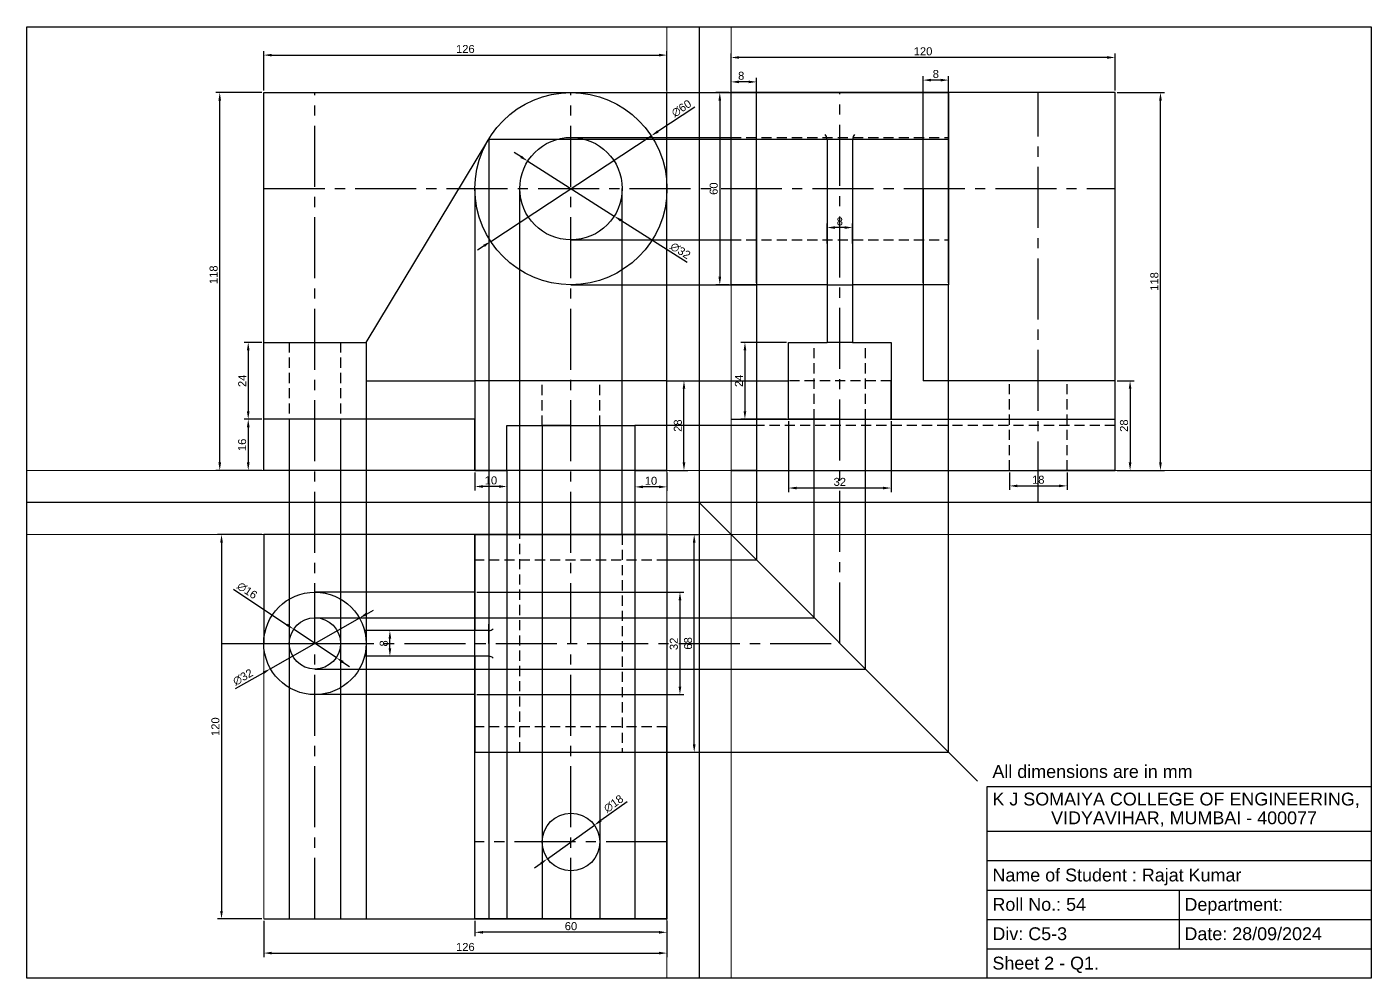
# Model space of a CAD drawing. Header units: millimetres. Extents: x 2670 to 3689, y 1868 to 2167.
# Drawn here: x 2670.2 to 3090.2, y 1870.2 to 2167.2 of the extents above; entities that cross this region are included whole.
import ezdxf

# ---------------------------------------------------------------- set-up
doc = ezdxf.new("R2010")
doc.units = ezdxf.units.MM
doc.linetypes.add('CENTER2', pattern=[28.575, 19.05, -3.175, 3.175, -3.175])
doc.linetypes.add('HIDDEN2', pattern=[4.7625, 3.175, -1.5875])
doc.styles.get("Standard").update_dxf_attribs({"font": 'arial.ttf'})
doc.dimstyles.new('ISO-25', dxfattribs={"dimtxt": 2.5, "dimasz": 2.5, "dimexe": 1.25, "dimexo": 0.625, "dimtad": 1, "dimtxsty": 'Standard', "dimcen": 2.5, "dimadec": 0, "dimazin": 0, "dimtfac": 1, "dimtmove": 0, "dimatfit": 3, "dimfxl": 1, "dimarcsym": 0})

# ---------------------------------------------------------------- blocks, each defined once
blk = doc.blocks.new('*D2')
at = {"color": 0, "lineweight": -2, "transparency": 16777216}
for p, q in [((2744.18, 2147.31), (2744.18, 2159.63)), ((2870.18, 2147.31), (2870.18, 2159.63)), ((2746.68, 2158.38), (2867.68, 2158.38))]:
    blk.add_line(p, q, dxfattribs=at)
at = {"color": 0, "transparency": 16777216}
for points in [[(2746.68, 2158.79), (2746.68, 2157.96), (2744.18, 2158.38)], [(2867.68, 2158.79), (2867.68, 2157.96), (2870.18, 2158.38)]]:
    blk.add_solid(points, dxfattribs=at)
at = {"layer": 'Defpoints', "color": 0, "transparency": 16777216}
for p in [(2870.18, 2158.38), (2744.18, 2146.69), (2870.18, 2146.69)]:
    blk.add_point(p, dxfattribs=at)
at = {"color": 0, "transparency": 16777216, "insert": (2807.18, 2160.28), "char_height": 2.5, "attachment_point": 5}
blk.add_mtext('126', dxfattribs=at)
blk = doc.blocks.new('*D3')
at = {"color": 0, "lineweight": -2, "transparency": 16777216}
for p, q in [((2743.56, 2146.69), (2729.19, 2146.69)), ((2730.44, 2031.19), (2730.44, 2144.19)), ((2743.56, 2028.69), (2729.19, 2028.69))]:
    blk.add_line(p, q, dxfattribs=at)
at = {"color": 0, "transparency": 16777216}
for points in [[(2730.02, 2144.19), (2730.85, 2144.19), (2730.44, 2146.69)], [(2730.02, 2031.19), (2730.85, 2031.19), (2730.44, 2028.69)]]:
    blk.add_solid(points, dxfattribs=at)
at = {"layer": 'Defpoints', "color": 0, "transparency": 16777216}
for p in [(2730.44, 2146.69), (2744.18, 2146.69), (2744.18, 2028.69)]:
    blk.add_point(p, dxfattribs=at)
at = {"color": 0, "transparency": 16777216, "insert": (2728.53, 2089.79), "char_height": 2.5, "attachment_point": 5, "rotation": 90}
blk.add_mtext('118', dxfattribs=at)
blk = doc.blocks.new('*D5')
at = {"color": 0, "lineweight": -2, "transparency": 16777216}
for p, q in [((2743.56, 2008.69), (2729.74, 2008.69)), ((2730.99, 2006.19), (2730.99, 1891.19)), ((2743.56, 1888.69), (2729.74, 1888.69))]:
    blk.add_line(p, q, dxfattribs=at)
at = {"color": 0, "transparency": 16777216}
for points in [[(2730.57, 2006.19), (2731.41, 2006.19), (2730.99, 2008.69)], [(2730.57, 1891.19), (2731.41, 1891.19), (2730.99, 1888.69)]]:
    blk.add_solid(points, dxfattribs=at)
at = {"layer": 'Defpoints', "color": 0, "transparency": 16777216}
for p in [(2744.18, 2008.69), (2730.99, 1888.69), (2744.18, 1888.69)]:
    blk.add_point(p, dxfattribs=at)
at = {"color": 0, "transparency": 16777216, "insert": (2729.09, 1948.69), "char_height": 2.5, "attachment_point": 5, "rotation": 90}
blk.add_mtext('120', dxfattribs=at)
blk = doc.blocks.new('*D6')
at = {"color": 0, "lineweight": -2, "transparency": 16777216}
for p, q in [((2744.18, 1888.06), (2744.18, 1876.75)), ((2870.18, 1888.06), (2870.18, 1876.75)), ((2746.68, 1878), (2867.68, 1878))]:
    blk.add_line(p, q, dxfattribs=at)
at = {"color": 0, "transparency": 16777216}
for points in [[(2746.68, 1878.41), (2746.68, 1877.58), (2744.18, 1878)], [(2867.68, 1878.41), (2867.68, 1877.58), (2870.18, 1878)]]:
    blk.add_solid(points, dxfattribs=at)
at = {"layer": 'Defpoints', "color": 0, "transparency": 16777216}
for p in [(2744.18, 1888.69), (2870.18, 1888.69), (2870.18, 1878)]:
    blk.add_point(p, dxfattribs=at)
at = {"color": 0, "transparency": 16777216, "insert": (2807.18, 1879.9), "char_height": 2.5, "attachment_point": 5}
blk.add_mtext('126', dxfattribs=at)
blk = doc.blocks.new('*D7')
at = {"color": 0, "lineweight": -2, "transparency": 16777216}
for p, q in [((2890.18, 2147.31), (2890.18, 2158.89)), ((3010.18, 2147.31), (3010.18, 2158.89)), ((3007.68, 2157.64), (2892.68, 2157.64))]:
    blk.add_line(p, q, dxfattribs=at)
at = {"color": 0, "transparency": 16777216}
for points in [[(2892.68, 2158.06), (2892.68, 2157.23), (2890.18, 2157.64)], [(3007.68, 2158.06), (3007.68, 2157.23), (3010.18, 2157.64)]]:
    blk.add_solid(points, dxfattribs=at)
at = {"layer": 'Defpoints', "color": 0, "transparency": 16777216}
for p in [(2890.18, 2157.64), (2890.18, 2146.69), (3010.18, 2146.69)]:
    blk.add_point(p, dxfattribs=at)
at = {"color": 0, "transparency": 16777216, "insert": (2950.18, 2159.55), "char_height": 2.5, "attachment_point": 5}
blk.add_mtext('120', dxfattribs=at)
blk = doc.blocks.new('*D8')
at = {"color": 0, "lineweight": -2, "transparency": 16777216}
for p, q in [((3010.81, 2146.69), (3025.62, 2146.69)), ((3024.37, 2031.19), (3024.37, 2144.19)), ((3010.81, 2028.69), (3025.62, 2028.69))]:
    blk.add_line(p, q, dxfattribs=at)
at = {"color": 0, "transparency": 16777216}
for points in [[(3023.95, 2144.19), (3024.79, 2144.19), (3024.37, 2146.69)], [(3023.95, 2031.19), (3024.79, 2031.19), (3024.37, 2028.69)]]:
    blk.add_solid(points, dxfattribs=at)
at = {"layer": 'Defpoints', "color": 0, "transparency": 16777216}
for p in [(3010.18, 2146.69), (3024.37, 2146.69), (3010.18, 2028.69)]:
    blk.add_point(p, dxfattribs=at)
at = {"color": 0, "transparency": 16777216, "insert": (3022.47, 2087.69), "char_height": 2.5, "width": 9.2247, "attachment_point": 5, "rotation": 90}
blk.add_mtext('118', dxfattribs=at)
blk = doc.blocks.new('*D9')
at = {"color": 0, "lineweight": -2, "transparency": 16777216}
for p, q in [((2743.56, 2044.69), (2738.09, 2044.69)), ((2739.34, 2042.19), (2739.34, 2031.19)), ((2743.56, 2028.69), (2738.09, 2028.69))]:
    blk.add_line(p, q, dxfattribs=at)
at = {"color": 0, "transparency": 16777216}
for points in [[(2738.92, 2042.19), (2739.76, 2042.19), (2739.34, 2044.69)], [(2738.92, 2031.19), (2739.76, 2031.19), (2739.34, 2028.69)]]:
    blk.add_solid(points, dxfattribs=at)
at = {"layer": 'Defpoints', "color": 0, "transparency": 16777216}
for p in [(2744.18, 2044.69), (2739.34, 2028.69), (2744.18, 2028.69)]:
    blk.add_point(p, dxfattribs=at)
at = {"color": 0, "transparency": 16777216, "insert": (2737.44, 2036.69), "char_height": 2.5, "attachment_point": 5, "rotation": 90}
blk.add_mtext('16', dxfattribs=at)
blk = doc.blocks.new('*D10')
at = {"color": 0, "lineweight": -2, "transparency": 16777216}
for p, q in [((2743.56, 2068.69), (2738.09, 2068.69)), ((2739.34, 2066.19), (2739.34, 2047.19)), ((2743.56, 2044.69), (2738.09, 2044.69))]:
    blk.add_line(p, q, dxfattribs=at)
at = {"color": 0, "transparency": 16777216}
for points in [[(2738.92, 2066.19), (2739.76, 2066.19), (2739.34, 2068.69)], [(2738.92, 2047.19), (2739.76, 2047.19), (2739.34, 2044.69)]]:
    blk.add_solid(points, dxfattribs=at)
at = {"layer": 'Defpoints', "color": 0, "transparency": 16777216}
for p in [(2744.18, 2068.69), (2739.34, 2044.69), (2744.18, 2044.69)]:
    blk.add_point(p, dxfattribs=at)
at = {"color": 0, "transparency": 16777216, "insert": (2737.46, 2056.69), "char_height": 2.5, "attachment_point": 5, "rotation": 90}
blk.add_mtext('24', dxfattribs=at)
blk = doc.blocks.new('*D11')
at = {"color": 0, "lineweight": -2, "transparency": 16777216}
for p, q in [((2860.18, 2028.06), (2860.18, 2022.31)), ((2870.18, 2028.06), (2870.18, 2022.31)), ((2867.68, 2023.56), (2862.68, 2023.56))]:
    blk.add_line(p, q, dxfattribs=at)
at = {"color": 0, "transparency": 16777216}
for points in [[(2862.68, 2023.98), (2862.68, 2023.14), (2860.18, 2023.56)], [(2867.68, 2023.98), (2867.68, 2023.14), (2870.18, 2023.56)]]:
    blk.add_solid(points, dxfattribs=at)
at = {"layer": 'Defpoints', "color": 0, "transparency": 16777216}
for p in [(2860.18, 2028.69), (2870.18, 2028.69), (2860.18, 2023.56)]:
    blk.add_point(p, dxfattribs=at)
at = {"color": 0, "transparency": 16777216, "insert": (2865.18, 2025.46), "char_height": 2.5, "attachment_point": 5}
blk.add_mtext('10', dxfattribs=at)
blk = doc.blocks.new('*D12')
at = {"color": 0, "lineweight": -2, "transparency": 16777216}
for p, q in [((2810.18, 2028.06), (2810.18, 2022.43)), ((2820.18, 2028.06), (2820.18, 2022.43)), ((2817.68, 2023.68), (2812.68, 2023.68))]:
    blk.add_line(p, q, dxfattribs=at)
at = {"color": 0, "transparency": 16777216}
for points in [[(2812.68, 2024.1), (2812.68, 2023.27), (2810.18, 2023.68)], [(2817.68, 2024.1), (2817.68, 2023.27), (2820.18, 2023.68)]]:
    blk.add_solid(points, dxfattribs=at)
at = {"layer": 'Defpoints', "color": 0, "transparency": 16777216}
for p in [(2810.18, 2028.69), (2820.18, 2028.69), (2810.18, 2023.68)]:
    blk.add_point(p, dxfattribs=at)
at = {"color": 0, "transparency": 16777216, "insert": (2815.18, 2025.58), "char_height": 2.5, "attachment_point": 5}
blk.add_mtext('10', dxfattribs=at)
blk = doc.blocks.new('*D13')
at = {"color": 0, "lineweight": -2, "transparency": 16777216}
for p, q in [((2870.81, 2056.69), (2876.73, 2056.69)), ((2875.48, 2031.19), (2875.48, 2054.19)), ((2870.81, 2028.69), (2876.73, 2028.69))]:
    blk.add_line(p, q, dxfattribs=at)
at = {"color": 0, "transparency": 16777216}
for points in [[(2875.07, 2054.19), (2875.9, 2054.19), (2875.48, 2056.69)], [(2875.07, 2031.19), (2875.9, 2031.19), (2875.48, 2028.69)]]:
    blk.add_solid(points, dxfattribs=at)
at = {"layer": 'Defpoints', "color": 0, "transparency": 16777216}
for p in [(2870.18, 2056.69), (2875.48, 2056.69), (2870.18, 2028.69)]:
    blk.add_point(p, dxfattribs=at)
at = {"color": 0, "transparency": 16777216, "insert": (2873.58, 2042.69), "char_height": 2.5, "attachment_point": 5, "rotation": 90}
blk.add_mtext('28', dxfattribs=at)
blk = doc.blocks.new('*D16')
at = {"color": 0, "lineweight": -2, "transparency": 16777216}
for p, q in [((2824.57, 2126.62), (2822.46, 2127.96)), ((2826.68, 2125.27), (2853.68, 2108.1)), ((2876.48, 2093.61), (2855.79, 2106.76))]:
    blk.add_line(p, q, dxfattribs=at)
at = {"color": 0, "transparency": 16777216}
for points in [[(2824.79, 2126.97), (2824.35, 2126.26), (2826.68, 2125.27)], [(2856.02, 2107.12), (2855.57, 2106.41), (2853.68, 2108.1)]]:
    blk.add_solid(points, dxfattribs=at)
at = {"layer": 'Defpoints', "color": 0, "transparency": 16777216}
for p in [(2826.68, 2125.27), (2853.68, 2108.1)]:
    blk.add_point(p, dxfattribs=at)
at = {"color": 0, "transparency": 16777216, "insert": (2874.36, 2097.3), "char_height": 2.5, "attachment_point": 5, "rotation": 327.5518}
blk.add_mtext('∅32', dxfattribs=at)
blk = doc.blocks.new('*D17')
at = {"color": 0, "lineweight": -2, "transparency": 16777216}
for p, q in [((2878.93, 2142.17), (2867.34, 2134.54)), ((2815.11, 2100.21), (2865.25, 2133.17)), ((2813.02, 2098.84), (2810.93, 2097.46))]:
    blk.add_line(p, q, dxfattribs=at)
at = {"color": 0, "transparency": 16777216}
for points in [[(2867.11, 2134.89), (2867.57, 2134.19), (2865.25, 2133.17)], [(2812.79, 2099.18), (2813.25, 2098.49), (2815.11, 2100.21)]]:
    blk.add_solid(points, dxfattribs=at)
at = {"layer": 'Defpoints', "color": 0, "transparency": 16777216}
for p in [(2865.25, 2133.17), (2815.11, 2100.21)]:
    blk.add_point(p, dxfattribs=at)
at = {"color": 0, "transparency": 16777216, "insert": (2874.7, 2141.74), "char_height": 2.5, "attachment_point": 5, "rotation": 33.32}
blk.add_mtext('∅60', dxfattribs=at)
blk = doc.blocks.new('*D18')
at = {"color": 0, "lineweight": -2, "transparency": 16777216}
for p, q in [((2857.71, 1925.23), (2849.53, 1919.38)), ((2832.86, 1907.45), (2847.5, 1917.93)), ((2830.83, 1906), (2828.8, 1904.54))]:
    blk.add_line(p, q, dxfattribs=at)
at = {"color": 0, "transparency": 16777216}
for points in [[(2849.29, 1919.72), (2849.78, 1919.04), (2847.5, 1917.93)], [(2830.59, 1906.34), (2831.07, 1905.66), (2832.86, 1907.45)]]:
    blk.add_solid(points, dxfattribs=at)
at = {"layer": 'Defpoints', "color": 0, "transparency": 16777216}
for p in [(2847.5, 1917.93), (2832.86, 1907.45)]:
    blk.add_point(p, dxfattribs=at)
at = {"color": 0, "transparency": 16777216, "insert": (2853.49, 1924.64), "char_height": 2.5, "attachment_point": 5, "rotation": 35.5842}
blk.add_mtext('∅18', dxfattribs=at)
blk = doc.blocks.new('*D19')
at = {"color": 0, "lineweight": -2, "transparency": 16777216}
for p, q in [((2734.78, 1991.64), (2751.45, 1980.52)), ((2766.84, 1970.25), (2753.53, 1979.13)), ((2768.91, 1968.86), (2770.99, 1967.47))]:
    blk.add_line(p, q, dxfattribs=at)
at = {"color": 0, "transparency": 16777216}
for points in [[(2751.68, 1980.86), (2751.22, 1980.17), (2753.53, 1979.13)], [(2769.15, 1969.21), (2768.68, 1968.51), (2766.84, 1970.25)]]:
    blk.add_solid(points, dxfattribs=at)
at = {"layer": 'Defpoints', "color": 0, "transparency": 16777216}
for p in [(2753.53, 1979.13), (2766.84, 1970.25)]:
    blk.add_point(p, dxfattribs=at)
at = {"color": 0, "transparency": 16777216, "insert": (2739.01, 1991.19), "char_height": 2.5, "attachment_point": 5, "rotation": 326.2849}
blk.add_mtext('∅16', dxfattribs=at)
blk = doc.blocks.new('*D20')
at = {"color": 0, "lineweight": -2, "transparency": 16777216}
for p, q in [((2774.09, 1982.61), (2746.28, 1966.77)), ((2776.26, 1983.84), (2778.43, 1985.08)), ((2735.39, 1960.58), (2744.1, 1965.54))]:
    blk.add_line(p, q, dxfattribs=at)
at = {"color": 0, "transparency": 16777216}
for points in [[(2776.05, 1984.2), (2776.46, 1983.48), (2774.09, 1982.61)], [(2743.9, 1965.9), (2744.31, 1965.17), (2746.28, 1966.77)]]:
    blk.add_solid(points, dxfattribs=at)
at = {"layer": 'Defpoints', "color": 0, "transparency": 16777216}
for p in [(2774.09, 1982.61), (2746.28, 1966.77)]:
    blk.add_point(p, dxfattribs=at)
at = {"color": 0, "transparency": 16777216, "insert": (2737.69, 1964.15), "char_height": 2.5, "attachment_point": 5, "rotation": 29.6527}
blk.add_mtext('∅32', dxfattribs=at)
blk = doc.blocks.new('*D21')
at = {"color": 0, "lineweight": -2, "transparency": 16777216}
for p, q in [((2810.81, 1990.69), (2875.48, 1990.69)), ((2874.23, 1988.19), (2874.23, 1961.19)), ((2810.81, 1958.69), (2875.48, 1958.69))]:
    blk.add_line(p, q, dxfattribs=at)
at = {"color": 0, "transparency": 16777216}
for points in [[(2873.81, 1988.19), (2874.65, 1988.19), (2874.23, 1990.69)], [(2873.81, 1961.19), (2874.65, 1961.19), (2874.23, 1958.69)]]:
    blk.add_solid(points, dxfattribs=at)
at = {"layer": 'Defpoints', "color": 0, "transparency": 16777216}
for p in [(2810.18, 1990.69), (2810.18, 1958.69), (2874.23, 1958.69)]:
    blk.add_point(p, dxfattribs=at)
at = {"color": 0, "transparency": 16777216, "insert": (2872.33, 1974.55), "char_height": 2.5, "attachment_point": 5, "rotation": 90}
blk.add_mtext('32', dxfattribs=at)
blk = doc.blocks.new('*D22')
at = {"color": 0, "lineweight": -2, "transparency": 16777216}
for p, q in [((2810.18, 1888.06), (2810.18, 1883.24)), ((2870.18, 1888.06), (2870.18, 1883.24)), ((2867.68, 1884.49), (2812.68, 1884.49))]:
    blk.add_line(p, q, dxfattribs=at)
at = {"color": 0, "transparency": 16777216}
for points in [[(2812.68, 1884.9), (2812.68, 1884.07), (2810.18, 1884.49)], [(2867.68, 1884.9), (2867.68, 1884.07), (2870.18, 1884.49)]]:
    blk.add_solid(points, dxfattribs=at)
at = {"layer": 'Defpoints', "color": 0, "transparency": 16777216}
for p in [(2810.18, 1888.69), (2870.18, 1888.69), (2810.18, 1884.49)]:
    blk.add_point(p, dxfattribs=at)
at = {"color": 0, "transparency": 16777216, "insert": (2840.18, 1886.39), "char_height": 2.5, "attachment_point": 5}
blk.add_mtext('60', dxfattribs=at)
blk = doc.blocks.new('*D23')
at = {"color": 0, "lineweight": -2, "transparency": 16777216}
for p, q in [((2870.81, 2008.69), (2879.93, 2008.69)), ((2878.68, 1943.19), (2878.68, 2006.19)), ((2870.81, 1940.69), (2879.93, 1940.69))]:
    blk.add_line(p, q, dxfattribs=at)
at = {"color": 0, "transparency": 16777216}
for points in [[(2878.26, 2006.19), (2879.1, 2006.19), (2878.68, 2008.69)], [(2878.26, 1943.19), (2879.1, 1943.19), (2878.68, 1940.69)]]:
    blk.add_solid(points, dxfattribs=at)
at = {"layer": 'Defpoints', "color": 0, "transparency": 16777216}
for p in [(2870.18, 2008.69), (2878.68, 2008.69), (2870.18, 1940.69)]:
    blk.add_point(p, dxfattribs=at)
at = {"color": 0, "transparency": 16777216, "insert": (2876.78, 1974.69), "char_height": 2.5, "attachment_point": 5, "rotation": 90}
blk.add_mtext('68', dxfattribs=at)
blk = doc.blocks.new('*D24')
at = {"color": 0, "lineweight": -2, "transparency": 16777216}
for p, q in [((2809.56, 1978.69), (2782.35, 1978.69)), ((2783.6, 1973.19), (2783.6, 1976.19)), ((2809.56, 1970.69), (2782.35, 1970.69))]:
    blk.add_line(p, q, dxfattribs=at)
at = {"color": 0, "transparency": 16777216}
for points in [[(2783.19, 1976.19), (2784.02, 1976.19), (2783.6, 1978.69)], [(2783.19, 1973.19), (2784.02, 1973.19), (2783.6, 1970.69)]]:
    blk.add_solid(points, dxfattribs=at)
at = {"layer": 'Defpoints', "color": 0, "transparency": 16777216}
for p in [(2783.6, 1978.69), (2810.18, 1978.69), (2810.18, 1970.69)]:
    blk.add_point(p, dxfattribs=at)
at = {"color": 0, "transparency": 16777216, "insert": (2781.7, 1974.69), "char_height": 2.5, "attachment_point": 5, "rotation": 90}
blk.add_mtext('8', dxfattribs=at)
blk = doc.blocks.new('*D25')
at = {"color": 0, "lineweight": -2, "transparency": 16777216}
for p, q in [((2920.18, 2099.61), (2920.18, 2105.79)), ((2925.68, 2104.54), (2922.68, 2104.54)), ((2928.18, 2099.61), (2928.18, 2105.79))]:
    blk.add_line(p, q, dxfattribs=at)
at = {"color": 0, "transparency": 16777216}
for points in [[(2922.68, 2104.95), (2922.68, 2104.12), (2920.18, 2104.54)], [(2925.68, 2104.95), (2925.68, 2104.12), (2928.18, 2104.54)]]:
    blk.add_solid(points, dxfattribs=at)
at = {"layer": 'Defpoints', "color": 0, "transparency": 16777216}
for p in [(2920.18, 2104.54), (2920.18, 2098.98), (2928.18, 2098.98)]:
    blk.add_point(p, dxfattribs=at)
at = {"color": 0, "transparency": 16777216, "insert": (2924.18, 2106.44), "char_height": 2.5, "attachment_point": 5}
blk.add_mtext('8', dxfattribs=at)
blk = doc.blocks.new('*D26')
at = {"color": 0, "lineweight": -2, "transparency": 16777216}
for p, q in [((2889.56, 2146.69), (2885.43, 2146.69)), ((2886.68, 2144.19), (2886.68, 2089.19)), ((2889.56, 2086.69), (2885.43, 2086.69))]:
    blk.add_line(p, q, dxfattribs=at)
at = {"color": 0, "transparency": 16777216}
for points in [[(2886.26, 2144.19), (2887.1, 2144.19), (2886.68, 2146.69)], [(2886.26, 2089.19), (2887.1, 2089.19), (2886.68, 2086.69)]]:
    blk.add_solid(points, dxfattribs=at)
at = {"layer": 'Defpoints', "color": 0, "transparency": 16777216}
for p in [(2890.18, 2146.69), (2886.68, 2086.69), (2890.18, 2086.69)]:
    blk.add_point(p, dxfattribs=at)
at = {"color": 0, "transparency": 16777216, "insert": (2884.78, 2116.69), "char_height": 2.5, "attachment_point": 5, "rotation": 90}
blk.add_mtext('60', dxfattribs=at)
blk = doc.blocks.new('*D27')
at = {"color": 0, "lineweight": -2, "transparency": 16777216}
for p, q in [((2890.18, 2087.31), (2890.18, 2151.27)), ((2898.18, 2087.31), (2898.18, 2151.27)), ((2895.68, 2150.02), (2892.68, 2150.02))]:
    blk.add_line(p, q, dxfattribs=at)
at = {"color": 0, "transparency": 16777216}
for points in [[(2892.68, 2150.43), (2892.68, 2149.6), (2890.18, 2150.02)], [(2895.68, 2150.43), (2895.68, 2149.6), (2898.18, 2150.02)]]:
    blk.add_solid(points, dxfattribs=at)
at = {"layer": 'Defpoints', "color": 0, "transparency": 16777216}
for p in [(2890.18, 2150.02), (2890.18, 2086.69), (2898.18, 2086.69)]:
    blk.add_point(p, dxfattribs=at)
at = {"color": 0, "transparency": 16777216, "insert": (2893.36, 2151.92), "char_height": 2.5, "attachment_point": 5}
blk.add_mtext('8', dxfattribs=at)
blk = doc.blocks.new('*D28')
at = {"color": 0, "lineweight": -2, "transparency": 16777216}
for p, q in [((2950.18, 2087.31), (2950.18, 2151.83)), ((2955.68, 2150.58), (2952.68, 2150.58)), ((2958.18, 2087.31), (2958.18, 2151.83))]:
    blk.add_line(p, q, dxfattribs=at)
at = {"color": 0, "transparency": 16777216}
for points in [[(2952.68, 2150.99), (2952.68, 2150.16), (2950.18, 2150.58)], [(2955.68, 2150.99), (2955.68, 2150.16), (2958.18, 2150.58)]]:
    blk.add_solid(points, dxfattribs=at)
at = {"layer": 'Defpoints', "color": 0, "transparency": 16777216}
for p in [(2950.18, 2150.58), (2950.18, 2086.69), (2958.18, 2086.69)]:
    blk.add_point(p, dxfattribs=at)
at = {"color": 0, "transparency": 16777216, "insert": (2954.18, 2152.48), "char_height": 2.5, "attachment_point": 5}
blk.add_mtext('8', dxfattribs=at)
blk = doc.blocks.new('*D29')
at = {"color": 0, "lineweight": -2, "transparency": 16777216}
for p, q in [((2907.56, 2068.69), (2893.28, 2068.69)), ((2894.53, 2066.19), (2894.53, 2047.19)), ((2907.56, 2044.69), (2893.28, 2044.69))]:
    blk.add_line(p, q, dxfattribs=at)
at = {"color": 0, "transparency": 16777216}
for points in [[(2894.11, 2066.19), (2894.95, 2066.19), (2894.53, 2068.69)], [(2894.11, 2047.19), (2894.95, 2047.19), (2894.53, 2044.69)]]:
    blk.add_solid(points, dxfattribs=at)
at = {"layer": 'Defpoints', "color": 0, "transparency": 16777216}
for p in [(2908.18, 2068.69), (2894.53, 2044.69), (2908.18, 2044.69)]:
    blk.add_point(p, dxfattribs=at)
at = {"color": 0, "transparency": 16777216, "insert": (2892.65, 2056.69), "char_height": 2.5, "attachment_point": 5, "rotation": 90}
blk.add_mtext('24', dxfattribs=at)
blk = doc.blocks.new('*D30')
at = {"color": 0, "lineweight": -2, "transparency": 16777216}
for p, q in [((3010.81, 2056.69), (3016.12, 2056.69)), ((3014.87, 2054.19), (3014.87, 2031.19)), ((3010.81, 2028.69), (3016.12, 2028.69))]:
    blk.add_line(p, q, dxfattribs=at)
at = {"color": 0, "transparency": 16777216}
for points in [[(3014.46, 2054.19), (3015.29, 2054.19), (3014.87, 2056.69)], [(3014.46, 2031.19), (3015.29, 2031.19), (3014.87, 2028.69)]]:
    blk.add_solid(points, dxfattribs=at)
at = {"layer": 'Defpoints', "color": 0, "transparency": 16777216}
for p in [(3010.18, 2056.69), (3010.18, 2028.69), (3014.87, 2028.69)]:
    blk.add_point(p, dxfattribs=at)
at = {"color": 0, "transparency": 16777216, "insert": (3012.97, 2042.69), "char_height": 2.5, "attachment_point": 5, "rotation": 90}
blk.add_mtext('28', dxfattribs=at)
blk = doc.blocks.new('*D33')
at = {"color": 0, "lineweight": -2, "transparency": 16777216}
for p, q in [((2977.18, 2028.06), (2977.18, 2022.62)), ((2995.18, 2028.06), (2995.18, 2022.62)), ((2979.68, 2023.87), (2992.68, 2023.87))]:
    blk.add_line(p, q, dxfattribs=at)
at = {"color": 0, "transparency": 16777216}
for points in [[(2979.68, 2024.29), (2979.68, 2023.46), (2977.18, 2023.87)], [(2992.68, 2024.29), (2992.68, 2023.46), (2995.18, 2023.87)]]:
    blk.add_solid(points, dxfattribs=at)
at = {"layer": 'Defpoints', "color": 0, "transparency": 16777216}
for p in [(2977.18, 2028.69), (2995.18, 2028.69), (2995.18, 2023.87)]:
    blk.add_point(p, dxfattribs=at)
at = {"color": 0, "transparency": 16777216, "insert": (2986.18, 2025.78), "char_height": 2.5, "attachment_point": 5}
blk.add_mtext('18', dxfattribs=at)
blk = doc.blocks.new('*D34')
at = {"color": 0, "lineweight": -2, "transparency": 16777216}
for p, q in [((2908.18, 2044.06), (2908.18, 2021.96)), ((2940.18, 2044.06), (2940.18, 2021.96)), ((2937.68, 2023.21), (2910.68, 2023.21))]:
    blk.add_line(p, q, dxfattribs=at)
at = {"color": 0, "transparency": 16777216}
for points in [[(2910.68, 2023.62), (2910.68, 2022.79), (2908.18, 2023.21)], [(2937.68, 2023.62), (2937.68, 2022.79), (2940.18, 2023.21)]]:
    blk.add_solid(points, dxfattribs=at)
at = {"layer": 'Defpoints', "color": 0, "transparency": 16777216}
for p in [(2908.18, 2044.69), (2940.18, 2044.69), (2908.18, 2023.21)]:
    blk.add_point(p, dxfattribs=at)
at = {"color": 0, "transparency": 16777216, "insert": (2924.18, 2025.11), "char_height": 2.5, "attachment_point": 5}
blk.add_mtext('32', dxfattribs=at)

msp = doc.modelspace()

# ---------------------------------------------------------------- linework, layer by layer
for p, q in [((2670.181, 2167.189), (3090.181, 2167.189)), ((2670.181, 1870.189), (2670.181, 2167.189)), ((2880.181, 2163.639), (2880.181, 2163.639)), ((3090.181, 2167.189), (3090.181, 1870.189)), ((2744.181, 2028.689), (2744.181, 2146.689)), ((2744.181, 2146.689), (2870.181, 2146.689)), ((2870.181, 2028.689), (2870.181, 2146.689)), ((2870.181, 2146.689), (2890.181, 2146.689)), ((3010.181, 2146.689), (2890.181, 2146.689)), ((3010.181, 2028.689), (3010.181, 2146.689)), ((2814.494, 2132.188), (2814.494, 1888.689)), ((2814.494, 2132.188), (2958.181, 2132.188)), ((2840.181, 2132.689), (2890.181, 2132.689)), ((2824.181, 2008.689), (2824.181, 2116.689)), ((2856.181, 2008.689), (2856.181, 2116.689)), ((2870.181, 2056.689), (2870.181, 2116.689)), ((2840.181, 2100.689), (2890.181, 2100.689)), ((2840.181, 2086.689), (2890.181, 2086.689)), ((2920.181, 2086.689), (2890.181, 2086.689)), ((2920.181, 2086.689), (2928.181, 2086.689)), ((2958.181, 2086.689), (2928.181, 2086.689)), ((2958.181, 1940.689), (2958.181, 2086.689)), ((2928.181, 2068.689), (2920.181, 2068.689)), ((2870.181, 2056.689), (2908.181, 2056.689)), ((2940.181, 2044.689), (2940.181, 2056.689)), ((2810.181, 2028.689), (2810.181, 2044.689)), ((2840.181, 2042.689), (2831.181, 2042.689)), ((2840.181, 2042.689), (2849.181, 2042.689)), ((2898.181, 2042.689), (2860.181, 2042.689)), ((2890.181, 2044.689), (3010.181, 2044.689)), ((2916.181, 2028.689), (2916.181, 2044.689)), ((2916.181, 2044.689), (2916.181, 2044.689)), ((2932.181, 2028.689), (2932.181, 2044.689)), ((3010.181, 2028.689), (3010.181, 2042.689)), ((2870.181, 2028.689), (2744.181, 2028.689)), ((2860.181, 2028.689), (2820.181, 2028.689)), ((2890.181, 2028.689), (3010.181, 2028.689)), ((2898.181, 2028.689), (2890.181, 2028.689)), ((2898.181, 2028.689), (2898.181, 2000.689)), ((2916.181, 1982.689), (2916.181, 2028.689)), ((2932.181, 1966.689), (2932.181, 2028.689)), ((3010.181, 2028.689), (2986.181, 2028.689)), ((2986.181, 2028.689), (2995.181, 2028.689)), ((2880.181, 2018.689), (2967.155, 1931.715)), ((2870.181, 2008.689), (2744.181, 2008.689)), ((2744.181, 2008.689), (2744.181, 1974.689)), ((2810.181, 2008.689), (2810.181, 2000.689)), ((2810.181, 2008.689), (2810.181, 1978.689)), ((2840.181, 2008.689), (2856.181, 2008.689)), ((2898.181, 2000.689), (2870.181, 2000.689)), ((2810.181, 1978.689), (2810.181, 1990.689)), ((2760.181, 1982.689), (2916.181, 1982.689)), ((2810.181, 1978.689), (2810.181, 1982.689)), ((2810.181, 1970.689), (2810.181, 1978.689)), ((2814.494, 1978.689), (2814.494, 1980.689)), ((2814.494, 1974.689), (2814.494, 1978.689)), ((2744.181, 1974.689), (2760.181, 1974.689)), ((2810.181, 1970.689), (2810.181, 1940.689)), ((2760.181, 1966.689), (2932.181, 1966.689)), ((2810.181, 1940.689), (2810.181, 1958.689)), ((2810.181, 1940.689), (2810.181, 1948.689)), ((2870.181, 1888.689), (2870.181, 1948.689)), ((2870.181, 1940.689), (2870.181, 1948.689)), ((2870.181, 1940.689), (2958.181, 1940.689)), ((2970.181, 1930.013), (3090.181, 1930.013)), ((2970.181, 1870.189), (2970.181, 1930.013)), ((3090.181, 1925.189), (3090.181, 1870.189)), ((2970.181, 1916.023), (3090.181, 1916.023)), ((2870.181, 1888.689), (2870.181, 1912.689)), ((2970.181, 1906.856), (3090.181, 1906.856)), ((2970.181, 1897.689), (3090.181, 1897.689)), ((3030.181, 1897.689), (3030.181, 1879.356)), ((2744.181, 1888.689), (2870.181, 1888.689)), ((2870.181, 1888.689), (2810.181, 1888.689)), ((2840.181, 1888.689), (2824.181, 1888.689)), ((2970.181, 1888.523), (3090.181, 1888.523)), ((2970.181, 1879.356), (3090.181, 1879.356)), ((3090.181, 1870.189), (2670.181, 1870.189)), ((3090.181, 1870.189), (2970.181, 1870.189))]:
    msp.add_line(p, q)
at = {"lineweight": 0}
for p, q in [((2870.181, 2167.189), (2870.181, 1870.189)), ((2890.181, 2167.189), (2890.181, 1870.189)), ((3090.181, 2028.689), (2670.181, 2028.689)), ((3090.181, 2008.689), (2670.181, 2008.689)), ((2744.181, 2008.689), (2744.181, 1888.689))]:
    msp.add_line(p, q, dxfattribs=at)
at = {"lineweight": 30}
for p, q in [((2880.181, 2167.189), (2880.181, 1870.189)), ((2890.181, 2146.689), (2958.181, 2146.689)), ((2890.181, 2086.689), (2890.181, 2146.689)), ((2958.181, 2146.689), (2958.181, 2086.689)), ((2776.181, 2068.689), (2814.494, 2132.188)), ((2920.181, 2132.188), (2920.181, 2068.689)), ((2928.181, 2132.188), (2928.181, 2068.689)), ((2810.181, 2116.689), (2810.181, 2028.689)), ((2870.181, 2028.689), (2870.181, 2116.689)), ((2898.181, 2116.689), (2898.181, 2028.689)), ((2950.181, 2116.689), (2950.181, 2056.689)), ((2890.181, 2086.689), (2898.181, 2086.689)), ((2958.181, 2086.689), (2950.181, 2086.689)), ((2744.181, 2044.689), (2744.181, 2068.689)), ((2744.181, 2068.689), (2776.181, 2068.689)), ((2776.181, 2068.689), (2776.181, 2056.689)), ((2908.181, 2044.689), (2908.181, 2068.689)), ((2908.181, 2068.689), (2920.181, 2068.689)), ((2928.181, 2068.689), (2940.181, 2068.689)), ((2940.181, 2068.689), (2940.181, 2044.689)), ((2776.181, 2056.689), (2810.181, 2056.689)), ((2870.181, 2056.689), (2810.181, 2056.689)), ((3010.181, 2056.689), (2950.181, 2056.689)), ((3010.181, 2028.689), (3010.181, 2056.689)), ((2810.181, 2044.689), (2744.181, 2044.689)), ((2820.181, 2028.689), (2820.181, 2042.689)), ((2820.181, 2042.689), (2860.181, 2042.689)), ((2860.181, 2042.689), (2860.181, 2028.689)), ((2924.181, 2044.689), (2908.181, 2044.689)), ((2924.181, 2044.689), (2940.181, 2044.689)), ((2810.181, 2028.689), (2820.181, 2028.689)), ((2860.181, 2028.689), (2870.181, 2028.689)), ((2898.181, 2028.689), (3010.181, 2028.689)), ((3090.181, 2018.689), (2670.181, 2018.689)), ((2810.181, 2008.689), (2870.181, 2008.689)), ((2810.181, 1978.689), (2810.181, 2008.689)), ((2870.181, 2008.689), (2870.181, 1888.689)), ((2810.181, 1990.689), (2760.181, 1990.689)), ((2814.494, 1978.689), (2775.673, 1978.689)), ((2814.494, 1970.689), (2775.673, 1970.689)), ((2810.181, 1888.689), (2810.181, 1970.689)), ((2810.181, 1958.689), (2760.181, 1958.689)), ((2810.181, 1940.689), (2870.181, 1940.689)), ((2870.181, 1888.689), (2810.181, 1888.689))]:
    msp.add_line(p, q, dxfattribs=at)
at = {"linetype": 'CENTER2'}
for p, q in [((2760.181, 1888.689), (2760.181, 2146.689)), ((2840.181, 1888.689), (2840.181, 2146.689)), ((2924.181, 1974.689), (2924.181, 2146.689)), ((2986.181, 2018.689), (2986.181, 2146.689)), ((2744.181, 2116.689), (3010.181, 2116.689)), ((2730.99, 1974.689), (2924.181, 1974.689)), ((2870.181, 1912.768), (2810.181, 1912.768))]:
    msp.add_line(p, q, dxfattribs=at)
at = {"linetype": 'HIDDEN2'}
for p, q in [((2890.181, 2132.689), (2958.181, 2132.689)), ((2890.181, 2100.689), (2958.181, 2100.689)), ((2752.181, 2068.689), (2752.181, 2044.689)), ((2768.181, 2068.689), (2768.181, 2044.689)), ((2916.181, 2044.689), (2916.181, 2068.689)), ((2932.181, 2044.689), (2932.181, 2068.689)), ((2831.181, 2042.689), (2831.181, 2056.689)), ((2849.181, 2042.689), (2849.181, 2056.689)), ((2940.181, 2056.689), (2908.181, 2056.689)), ((2977.181, 2028.689), (2977.181, 2056.689)), ((2995.181, 2028.689), (2995.181, 2056.689)), ((3010.181, 2042.689), (2898.181, 2042.689)), ((2824.181, 1940.689), (2824.181, 2008.689)), ((2856.181, 2008.689), (2856.181, 1940.689)), ((2870.181, 2000.689), (2810.181, 2000.689)), ((2870.181, 1948.689), (2810.181, 1948.689))]:
    msp.add_line(p, q, dxfattribs=at)
at = {"color": 7, "true_color": 0xffffff}
for p, q in [((2776.181, 2056.689), (2776.181, 1888.689)), ((2752.181, 2044.689), (2752.181, 1888.689)), ((2768.181, 2044.689), (2768.181, 1888.689)), ((2831.181, 2042.689), (2831.181, 1888.689)), ((2849.181, 2042.689), (2849.181, 1888.689)), ((2820.181, 2028.689), (2820.181, 1888.689)), ((2860.181, 2028.689), (2860.181, 1888.689))]:
    msp.add_line(p, q, dxfattribs=at)
at = {"lineweight": 30}
for centre, radius in [((2840.181, 2116.689), 30), ((2840.181, 2116.689), 16), ((2760.181, 1974.689), 16), ((2760.181, 1974.689), 8), ((2840.181, 1912.689), 9)]:
    msp.add_circle(centre, radius, dxfattribs=at)
for centre, start, end in [((2918.163, 2132.188), 0, 45), ((2930.199, 2132.188), 135, 180), ((2814.494, 1980.689), 270, 315), ((2814.494, 1968.689), 45, 90)]:
    msp.add_arc(centre, 2, start, end, dxfattribs=at)

# ---------------------------------------------------------------- texts
for s, height, p in [('All dimensions are in mm', 4.00791, (2971.859, 1932.695)), ('K J SOMAIYA COLLEGE OF ENGINEERING, ', 4.00791, (2971.859, 1924.087)), ('VIDYAVIHAR, MUMBAI - 400077', 4.00791, (2990.195, 1918.235)), ('Name of Student : Rajat Kumar ', 4.00791, (2971.859, 1900.372)), ('Roll No.: 54 ', 4.00791, (2971.859, 1891.205)), ('Department: ', 4.00791, (3031.859, 1891.205)), ('Div: C5-3 ', 4.0079, (2971.859, 1882.039)), ('Date: 28/09/2024', 4.00791, (3031.859, 1882.039)), ('Sheet 2 - Q1.', 4.00791, (2971.859, 1872.872))]:
    msp.add_text(s, height=height).set_placement(p)

# ---------------------------------------------------------------- dimensions: what is measured, and where the dimension line sits
for base, p1, p2, picture, middle in [((2870.181, 2158.377), (2744.181, 2146.689), (2870.181, 2146.689), '*D2', (2807.181, 2158.377)), ((2890.181, 2157.644), (3010.181, 2146.689), (2890.181, 2146.689), '*D7', (2950.181, 2157.644)), ((2890.181, 2150.016), (2898.181, 2086.689), (2890.181, 2086.689), '*D27', (2893.357, 2150.016)), ((2950.181, 2150.577), (2958.181, 2086.689), (2950.181, 2086.689), '*D28', (2954.181, 2150.577)), ((2920.181, 2104.538), (2928.181, 2098.98), (2920.181, 2098.98), '*D25', (2924.181, 2104.538))]:
    dim = msp.add_linear_dim(base=base, p1=p1, p2=p2, dimstyle='ISO-25')
    dim.commit()
    dim.dimension.update_dxf_attribs({"geometry": picture, "text_midpoint": middle, "dimtype": 160})
for base, p1, p2, angle, picture, middle in [((2730.435, 2146.689), (2744.181, 2028.689), (2744.181, 2146.689), 90, '*D3', (2730.435, 2089.79)), ((3024.368, 2146.689), (3010.181, 2028.689), (3010.181, 2146.689), 90, '*D8', (3024.368, 2087.689)), ((2874.231, 1958.689), (2810.181, 1990.689), (2810.181, 1958.689), 270, '*D21', (2874.231, 1974.552)), ((2783.604, 1978.689), (2810.181, 1970.689), (2810.181, 1978.689), 90, '*D24', (2783.604, 1974.689))]:
    dim = msp.add_linear_dim(base=base, p1=p1, p2=p2, angle=angle, dimstyle='ISO-25')
    dim.commit()
    dim.dimension.update_dxf_attribs({"geometry": picture, "text_midpoint": middle, "dimtype": 160})
for base, p1, p2, picture, middle in [((2886.679, 2086.689), (2890.181, 2146.689), (2890.181, 2086.689), '*D26', (2884.778, 2116.689)), ((2739.339, 2044.689), (2744.181, 2068.689), (2744.181, 2044.689), '*D10', (2737.459, 2056.689)), ((2894.53, 2044.689), (2908.181, 2068.689), (2908.181, 2044.689), '*D29', (2892.65, 2056.689)), ((2875.485, 2056.689), (2870.181, 2028.689), (2870.181, 2056.689), '*D13', (2873.583, 2042.689)), ((3014.874, 2028.689), (3010.181, 2056.689), (3010.181, 2028.689), '*D30', (3012.972, 2042.689)), ((2739.339, 2028.689), (2744.181, 2044.689), (2744.181, 2028.689), '*D9', (2737.438, 2036.689)), ((2730.99, 1888.689), (2744.181, 2008.689), (2744.181, 1888.689), '*D5', (2729.089, 1948.689)), ((2878.68, 2008.689), (2870.181, 1940.689), (2870.181, 2008.689), '*D23', (2876.779, 1974.689))]:
    dim = msp.add_linear_dim(base=base, p1=p1, p2=p2, angle=90, dimstyle='ISO-25')
    dim.commit()
    dim.dimension.update_dxf_attribs({"geometry": picture, "text_midpoint": middle})
for p1, p2, picture, middle in [((2815.112, 2100.21), (2865.249, 2133.169), '*D17', (2875.783, 2140.094)), ((2826.679, 2125.274), (2853.683, 2108.105), '*D16', (2873.301, 2095.632)), ((2766.835, 1970.249), (2753.526, 1979.13), '*D19', (2737.918, 1989.545))]:
    dim = msp.add_diameter_dim_2p(p1=p1, p2=p2, dimstyle='ISO-25')
    dim.commit()
    dim.dimension.update_dxf_attribs({"geometry": picture, "text_midpoint": middle, "dimtype": 163})
for base, p1, p2, picture, middle in [((2908.181, 2023.206), (2940.181, 2044.689), (2908.181, 2044.689), '*D34', (2924.181, 2025.109)), ((2810.181, 2023.683), (2820.181, 2028.689), (2810.181, 2028.689), '*D12', (2815.181, 2025.585)), ((2860.181, 2023.561), (2870.181, 2028.689), (2860.181, 2028.689), '*D11', (2865.181, 2025.462)), ((2995.181, 2023.874), (2977.181, 2028.689), (2995.181, 2028.689), '*D33', (2986.181, 2025.776)), ((2870.181, 1877.996), (2744.181, 1888.689), (2870.181, 1888.689), '*D6', (2807.181, 1879.898)), ((2810.181, 1884.488), (2870.181, 1888.689), (2810.181, 1888.689), '*D22', (2840.181, 1886.389))]:
    dim = msp.add_linear_dim(base=base, p1=p1, p2=p2, dimstyle='ISO-25')
    dim.commit()
    dim.dimension.update_dxf_attribs({"geometry": picture, "text_midpoint": middle})
for p1, p2, picture, middle in [((2774.085, 1982.605), (2746.276, 1966.774), '*D20', (2737.686, 1964.151)), ((2832.861, 1907.452), (2847.5, 1917.926), '*D18', (2854.639, 1923.034))]:
    dim = msp.add_diameter_dim_2p(p1=p1, p2=p2, dimstyle='ISO-25')
    dim.commit()
    dim.dimension.update_dxf_attribs({"geometry": picture, "text_midpoint": middle})

doc.saveas('drawing.dxf')
